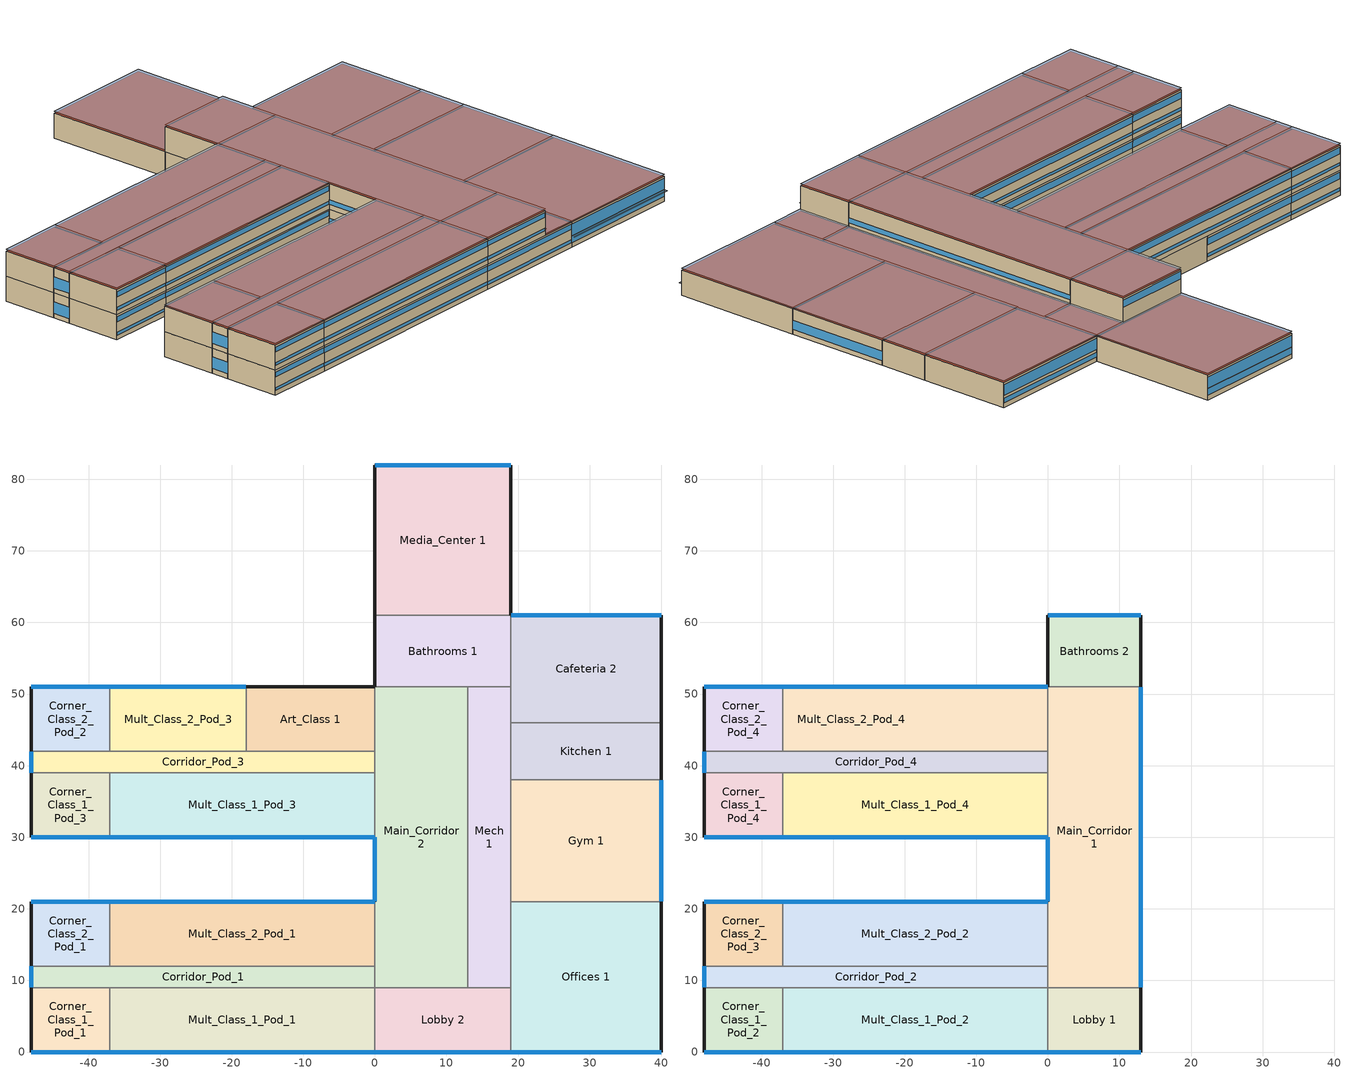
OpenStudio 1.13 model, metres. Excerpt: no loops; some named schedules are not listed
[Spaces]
Gym 1
 floor ground: 40,38 40,21 19,21 19,38 z0
 wall outside: 40,21 40,38 z0:4
 wall to Mech 1: 19,38 19,21 z0:4
 wall to Offices 1: 19,21 40,21 z0:4
 wall to Kitchen 1: 40,38 19,38 z0:4
 window (AEDG-K12 View Glazing EastWest): 40,21.03 40,37.97 z0.76:2.24
 roof outside: 40,21 40,38 19,38 19,21 z4
Corridor_Pod_1
 floor ground: 0,12 0,9 -48.01,9 -48.01,12 z0
 wall outside: -48.01,12 -48.01,9 z0:4
 wall to Main_Corridor 2: 0,9 0,12 z0:4
 wall to Corner_Class_2_Pod_1: -37.01,12 -48.01,12 z0:4
 wall to Corner_Class_1_Pod_1: -48.01,9 -37.01,9 z0:4
 wall to Mult_Class_2_Pod_1: 0,12 -37.01,12 z0:4
 wall to Mult_Class_1_Pod_1: -37.01,9 0,9 z0:4
 window (AEDG-K12 View Glazing EastWest): -48.01,11.97 -48.01,9.03 z0.76:2.59
Corner_Class_2_Pod_2
 floor ground: -37.01,51 -37.01,42 -48.01,42 -48.01,51 z0
 wall outside: -37.01,51 -48.01,51 -48.01,42 z0:4
 wall to Mult_Class_2_Pod_3: -37.01,42 -37.01,51 z0:4
 wall to Corridor_Pod_3: -48.01,42 -37.01,42 z0:4
 window (AEDG-K12 View Glazing North): -37.03,51 -47.98,51 z0.76:1.21
 window (AEDG-K12 Daylight Glazing North): -37.03,51 -47.98,51 z2.66:3.7
Lobby 2
 floor ground: 19,9 19,0 0,0 0,9 z0
 wall outside: 0,0 19,0 z0:4
 wall to Offices 1: 19,0 19,9 z0:4
 wall to Main_Corridor 2: 13,9 0,9 z0:4
 wall to Mech 1: 19,9 13,9 z0:4
 wall to Mult_Class_1_Pod_1: 0,9 0,0 z0:4
 window (AEDG-K12 View Glazing South): 0.03,0 18.97,0 z0.76:1.21
 window (AEDG-K12 Daylight Glazing South): 0.03,0 18.97,0 z2.93:3.7
 roof outside: 19,0 19,9 13,9 13,0 z4
Mech 1
 floor ground: 19,51 19,9 13,9 13,51 z0
 wall to Offices 1: 19,9 19,21 z0:4
 wall to Kitchen 1: 19,38 19,46 z0:4
 wall to Cafeteria 2: 19,46 19,51 z0:4
 wall to Main_Corridor 2: 13,51 13,9 z0:4
 wall to Bathrooms 1: 19,51 13,51 z0:4
 roof outside: 19,9 19,51 13,51 13,9 z4
Mult_Class_2_Pod_3
 floor ground: -18,51 -18,42 -37.01,42 -37.01,51 z0
 wall outside: -18,51 -37.01,51 z0:4
 wall to Art_Class 1: -18,42 -18,51 z0:4
 wall to Corridor_Pod_3: -37.01,42 -18,42 z0:4
 window (AEDG-K12 View Glazing North): -18.03,51 -36.98,51 z0.76:1.21
 window (AEDG-K12 Daylight Glazing North): -18.03,51 -36.98,51 z2.66:3.7
Offices 1
 floor ground: 40,21 40,0 19,0 19,21 z0
 wall outside: 19,0 40,0 40,21 z0:4
 window (AEDG-K12 View Glazing South): 19.03,0 39.97,0 z0.76:1.81
 window (AEDG-K12 Daylight Glazing South): 19.03,0 39.97,0 z1.91:3.7
 roof outside: 40,0 40,21 19,21 19,0 z4
Corner_Class_1_Pod_3
 floor ground: -37.01,39 -37.01,30 -48.01,30 -48.01,39 z0
 wall outside: -48.01,39 -48.01,30 -37.01,30 z0:4
 wall to Mult_Class_1_Pod_3: -37.01,30 -37.01,39 z0:4
 wall to Corridor_Pod_3: -37.01,39 -48.01,39 z0:4
 window (AEDG-K12 View Glazing South): -47.98,30 -37.03,30 z0.76:1.21
 window (AEDG-K12 Daylight Glazing South): -47.98,30 -37.03,30 z2.93:3.7
Art_Class 1
 floor ground: 0,51 0,42 -18,42 -18,51 z0
 wall outside: 0,51 -18,51 z0:4
 wall to Main_Corridor 2: 0,42 0,51 z0:4
 wall to Corridor_Pod_3: -18,42 0,42 z0:4
Kitchen 1
 floor ground: 40,46 40,38 19,38 19,46 z0
 wall outside: 40,38 40,46 z0:4
 wall to Cafeteria 2: 40,46 19,46 z0:4
 roof outside: 40,38 40,46 19,46 19,38 z4
Corner_Class_1_Pod_1
 floor ground: -37.01,9 -37.01,0 -48.01,0 -48.01,9 z0
 wall outside: -48.01,9 -48.01,0 -37.01,0 z0:4
 wall to Mult_Class_1_Pod_1: -37.01,0 -37.01,9 z0:4
 window (AEDG-K12 View Glazing South): -47.98,0 -37.03,0 z0.76:1.21
 window (AEDG-K12 Daylight Glazing South): -47.98,0 -37.03,0 z2.93:3.7
Main_Corridor 2
 floor ground: 13,51 13,9 0,9 0,51 z0
 wall outside: 0,30 0,21 z0:4
 wall to Mult_Class_2_Pod_1: 0,21 0,12 z0:4
 wall to Mult_Class_1_Pod_3: 0,39 0,30 z0:4
 wall to Bathrooms 1: 13,51 0,51 z0:4
 wall to Corridor_Pod_3: 0,42 0,39 z0:4
 window (AEDG-K12 View Glazing EastWest): 0,29.97 0,21.03 z0.76:2.57
Corner_Class_2_Pod_1
 floor ground: -37.01,21 -37.01,12 -48.01,12 -48.01,21 z0
 wall outside: -37.01,21 -48.01,21 -48.01,12 z0:4
 wall to Mult_Class_2_Pod_1: -37.01,12 -37.01,21 z0:4
 window (AEDG-K12 View Glazing North): -37.03,21 -47.98,21 z0.76:1.21
 window (AEDG-K12 Daylight Glazing North): -37.03,21 -47.98,21 z2.66:3.7
Media_Center 1
 floor ground: 19,82 19,61 0,61 0,82 z0
 wall outside: 19,61 19,82 0,82 0,61 z0:4
 wall to Bathrooms 1: 0,61 19,61 z0:4
 window (AEDG-K12 View Glazing North): 18.97,82 0.03,82 z0.76:1.81
 window (AEDG-K12 Daylight Glazing North): 18.97,82 0.03,82 z1.89:3.7
 roof outside: 19,61 19,82 0,82 0,61 z4
Bathrooms 1
 floor ground: 19,61 19,51 0,51 0,61 z0
 wall outside: 0,61 0,51 z0:4
 wall to Cafeteria 2: 19,51 19,61 z0:4
 roof outside: 19,51 19,61 13,61 13,51 z4
Corridor_Pod_3
 floor ground: 0,42 0,39 -48.01,39 -48.01,42 z0
 wall outside: -48.01,42 -48.01,39 z0:4
 wall to Mult_Class_1_Pod_3: -37.01,39 0,39 z0:4
 window (AEDG-K12 View Glazing EastWest): -48.01,41.97 -48.01,39.03 z0.76:2.59
Mult_Class_1_Pod_3
 floor ground: 0,39 0,30 -37.01,30 -37.01,39 z0
 wall outside: -37.01,30 0,30 z0:4
 window (AEDG-K12 View Glazing South): -36.98,30 -0.03,30 z0.76:1.21
 window (AEDG-K12 Daylight Glazing South): -36.98,30 -0.03,30 z2.93:3.7
Mult_Class_1_Pod_1
 floor ground: 0,9 0,0 -37.01,0 -37.01,9 z0
 wall outside: -37.01,0 0,0 z0:4
 window (AEDG-K12 View Glazing South): -36.98,0 -0.03,0 z0.76:1.21
 window (AEDG-K12 Daylight Glazing South): -36.98,0 -0.03,0 z2.93:3.7
Mult_Class_2_Pod_1
 floor ground: 0,21 0,12 -37.01,12 -37.01,21 z0
 wall outside: 0,21 -37.01,21 z0:4
 window (AEDG-K12 View Glazing North): -0.03,21 -36.98,21 z0.76:1.21
 window (AEDG-K12 Daylight Glazing North): -0.03,21 -36.98,21 z2.66:3.7
Cafeteria 2
 floor ground: 40,61 40,46 19,46 19,61 z0
 wall outside: 40,46 40,61 19,61 z0:4
 window (AEDG-K12 View Glazing North): 39.97,61 19.03,61 z0.76:1.51
 window (AEDG-K12 Daylight Glazing North): 39.97,61 19.03,61 z1.97:3.7
 roof outside: 40,46 40,61 19,61 19,46 z4
Mult_Class_2_Pod_4
 floor to Art_Class 1: 0,51 0,42 -18,42 -18,51 z4
 floor to Mult_Class_2_Pod_3: -18,51 -18,42 -37.01,42 -37.01,51 z4
 wall outside: 0,51 -37.01,51 z4:8
 wall to Corridor_Pod_4: -37.01,42 0,42 z4:8
 wall to Main_Corridor 1: 0,42 0,51 z4:8
 wall to Corner_Class_2_Pod_4: -37.01,51 -37.01,42 z4:8
 window (AEDG-K12 View Glazing North): -0.03,51 -36.98,51 z4.76:5.21
 window (AEDG-K12 Daylight Glazing North): -0.03,51 -36.98,51 z6.66:7.7
 roof outside: 0,42 0,51 -37.01,51 -37.01,42 z8
Bathrooms 2
 floor to Bathrooms 1: 13,61 13,51 0,51 0,61 z4
 wall outside: 13,51 13,61 0,61 0,51 z4:8
 wall to Main_Corridor 1: 0,51 13,51 z4:8
 window (AEDG-K12 Daylight Glazing North): 12.97,61 0.03,61 z6.54:7.7
 roof outside: 13,51 13,61 0,61 0,51 z8
Corridor_Pod_2
 floor to Corridor_Pod_1: 0,12 0,9 -48.01,9 -48.01,12 z4
 wall outside: -48.01,12 -48.01,9 z4:8
 wall to Mult_Class_1_Pod_2: -37.01,9 0,9 z4:8
 wall to Main_Corridor 1: 0,9 0,12 z4:8
 wall to Corner_Class_2_Pod_3: -37.01,12 -48.01,12 z4:8
 wall to Mult_Class_2_Pod_2: 0,12 -37.01,12 z4:8
 wall to Corner_Class_1_Pod_2: -48.01,9 -37.01,9 z4:8
 window (AEDG-K12 View Glazing EastWest): -48.01,11.97 -48.01,9.03 z4.76:6.59
 roof outside: 0,9 0,12 -48.01,12 -48.01,9 z8
Corner_Class_1_Pod_4
 floor to Corner_Class_1_Pod_3: -37.01,39 -37.01,30 -48.01,30 -48.01,39 z4
 wall outside: -48.01,39 -48.01,30 -37.01,30 z4:8
 wall to Corridor_Pod_4: -37.01,39 -48.01,39 z4:8
 wall to Mult_Class_1_Pod_4: -37.01,30 -37.01,39 z4:8
 window (AEDG-K12 View Glazing South): -47.98,30 -37.03,30 z4.76:5.21
 window (AEDG-K12 Daylight Glazing South): -47.98,30 -37.03,30 z6.93:7.7
 roof outside: -37.01,30 -37.01,39 -48.01,39 -48.01,30 z8
Corner_Class_2_Pod_4
 floor to Corner_Class_2_Pod_2: -37.01,51 -37.01,42 -48.01,42 -48.01,51 z4
 wall outside: -37.01,51 -48.01,51 -48.01,42 z4:8
 wall to Corridor_Pod_4: -48.01,42 -37.01,42 z4:8
 window (AEDG-K12 View Glazing North): -37.03,51 -47.98,51 z4.76:5.21
 window (AEDG-K12 Daylight Glazing North): -37.03,51 -47.98,51 z6.66:7.7
 roof outside: -37.01,42 -37.01,51 -48.01,51 -48.01,42 z8
Mult_Class_1_Pod_4
 floor to Mult_Class_1_Pod_3: 0,39 0,30 -37.01,30 -37.01,39 z4
 wall outside: -37.01,30 0,30 z4:8
 wall to Corridor_Pod_4: 0,39 -37.01,39 z4:8
 wall to Main_Corridor 1: 0,30 0,39 z4:8
 window (AEDG-K12 View Glazing South): -36.98,30 -0.03,30 z4.76:5.21
 window (AEDG-K12 Daylight Glazing South): -36.98,30 -0.03,30 z6.93:7.7
 roof outside: 0,30 0,39 -37.01,39 -37.01,30 z8
Mult_Class_1_Pod_2
 floor to Mult_Class_1_Pod_1: 0,9 0,0 -37.01,0 -37.01,9 z4
 wall outside: -37.01,0 0,0 z4:8
 wall to Corner_Class_1_Pod_2: -37.01,9 -37.01,0 z4:8
 wall to Lobby 1: 0,0 0,9 z4:8
 window (AEDG-K12 View Glazing South): -36.98,0 -0.03,0 z4.76:5.21
 window (AEDG-K12 Daylight Glazing South): -36.98,0 -0.03,0 z6.93:7.7
 roof outside: 0,0 0,9 -37.01,9 -37.01,0 z8
Lobby 1
 floor to Lobby 2: 13,9 13,0 0,0 0,9 z4
 wall outside: 0,0 13,0 13,9 z4:8
 wall to Main_Corridor 1: 13,9 7,9 0,9 z4:8
 window (AEDG-K12 View Glazing South): 0.03,0 12.97,0 z4.76:5.21
 window (AEDG-K12 Daylight Glazing South): 0.03,0 12.97,0 z6.93:7.7
 roof outside: 13,0 13,9 0,9 0,0 z8
Corner_Class_2_Pod_3
 floor to Corner_Class_2_Pod_1: -37.01,21 -37.01,12 -48.01,12 -48.01,21 z4
 wall outside: -37.01,21 -48.01,21 -48.01,12 z4:8
 wall to Mult_Class_2_Pod_2: -37.01,12 -37.01,21 z4:8
 window (AEDG-K12 View Glazing North): -37.03,21 -47.98,21 z4.76:5.21
 window (AEDG-K12 Daylight Glazing North): -37.03,21 -47.98,21 z6.66:7.7
 roof outside: -37.01,12 -37.01,21 -48.01,21 -48.01,12 z8
Corridor_Pod_4
 floor to Corridor_Pod_3: 0,42 0,39 -48.01,39 -48.01,42 z4
 wall outside: -48.01,42 -48.01,39 z4:8
 wall to Main_Corridor 1: 0,39 0,42 z4:8
 window (AEDG-K12 View Glazing EastWest): -48.01,41.97 -48.01,39.03 z4.76:6.59
 roof outside: 0,39 0,42 -48.01,42 -48.01,39 z8
Main_Corridor 1
 floor to Main_Corridor 2: 13,51 13,9 0,9 0,51 z4
 wall outside: 0,30 0,21 / 13,9 13,51 z4:8
 wall to Mult_Class_2_Pod_2: 0,21 0,12 z4:8
 window (AEDG-K12 View Glazing EastWest): 13,9.03 13,50.97 z4.76:5.51; 0,29.97 0,21.03 z4.76:5.52
 roof outside: 13,9 13,51 0,51 0,9 z8
Corner_Class_1_Pod_2
 floor to Corner_Class_1_Pod_1: -37.01,9 -37.01,0 -48.01,0 -48.01,9 z4
 wall outside: -48.01,9 -48.01,0 -37.01,0 z4:8
 window (AEDG-K12 View Glazing South): -47.98,0 -37.03,0 z4.76:5.21
 window (AEDG-K12 Daylight Glazing South): -47.98,0 -37.03,0 z6.93:7.7
 roof outside: -37.01,0 -37.01,9 -48.01,9 -48.01,0 z8
Mult_Class_2_Pod_2
 floor to Mult_Class_2_Pod_1: 0,21 0,12 -37.01,12 -37.01,21 z4
 wall outside: 0,21 -37.01,21 z4:8
 window (AEDG-K12 View Glazing North): -0.03,21 -36.98,21 z4.76:5.21
 window (AEDG-K12 Daylight Glazing North): -0.03,21 -36.98,21 z6.66:7.7
 roof outside: 0,12 0,21 -37.01,21 -37.01,12 z8
shading: -47.98,0 -47.98,-0.23 -37.03,-0.23 -37.03,0 z1.21; -36.98,30 -36.98,29.77 -0.03,29.77 -0.03,30 z5.21; -36.98,30 -36.98,29.77 -0.03,29.77 -0.03,30 z1.21; 0.03,0 0.03,-0.23 18.97,-0.23 18.97,0 z1.21; 19.03,0 19.03,-0.53 39.97,-0.53 39.97,0 z1.81; -47.98,30 -47.98,29.77 -37.03,29.77 -37.03,30 z1.21; -47.98,30 -47.98,29.77 -37.03,29.77 -37.03,30 z5.21; 0.03,0 0.03,-0.23 12.97,-0.23 12.97,0 z5.21; -36.98,0 -36.98,-0.23 -0.03,-0.23 -0.03,0 z5.21; -47.98,0 -47.98,-0.23 -37.03,-0.23 -37.03,0 z5.21; -36.98,0 -36.98,-0.23 -0.03,-0.23 -0.03,0 z1.21; 0,0 0,9 -37.01,9 -37.01,0 z8.3; -37.01,30 -37.01,39 -48.01,39 -48.01,30 z8.3; 13,9 13,51 0,51 0,9 z8.3; 0,9 0,12 -48.01,12 -48.01,9 z8.3; 13,0 13,9 0,9 0,0 z8.3; 0,30 0,39 -37.01,39 -37.01,30 z8.3; 40,0 40,21 19,21 19,0 z4.3; 13,51 13,61 0,61 0,51 z8.3; 19,0 19,9 13,9 13,0 z4.3; 40,38 40,46 19,46 19,38 z4.3; 40,21 40,38 19,38 19,21 z4.3; -37.01,42 -37.01,51 -48.01,51 -48.01,42 z8.3; 19,61 19,82 0,82 0,61 z4.3; -37.01,0 -37.01,9 -48.01,9 -48.01,0 z8.3; 19,9 19,51 13,51 13,9 z4.3; 0,39 0,42 -48.01,42 -48.01,39 z8.3; 0,42 0,51 -37.01,51 -37.01,42 z8.3; 40,46 40,61 19,61 19,46 z4.3; 19,51 19,61 13,61 13,51 z4.3; 0,12 0,21 -37.01,21 -37.01,12 z8.3; -37.01,12 -37.01,21 -48.01,21 -48.01,12 z8.3
[Site]
Chicago Ohare Intl Ap_IL_USA: Latitude {deg}=41.98; Longitude {deg}=-87.92; Time Zone {hr}=-6; Elevation {m}=201
[ClimateZones]
Climate Zone Institution Name 1=ASHRAE; Climate Zone Document Name 1=ANSI/ASHRAE Standard 169; Climate Zone Document Year 1=2006; Climate Zone Value 1=5A; Climate Zone Institution Name 2=CEC; Climate Zone Document Name 2=California Climate Zone Descriptions; Climate Zone Document Year 2=1995
[Building]
Primary School: North Axis {deg}=0; Space Type=Building Default Space Type; Default Construction Set=Default Construction Set 1; Default Schedule Set=Default Schedule Set 1; Standards Building Type=PrimarySchool
[Site:WaterMainsTemperature]
Calculation Method=Correlation; Annual Average Outdoor Air Temperature {C}=9.925; Maximum Difference In Monthly Average Outdoor Air Temperatures {deltaC}=28.7
[SizingPeriod:DesignDay] Barometric Pressure {Pa}=98934; Sky Clearness=0; Rain Indicator=0; Snow Indicator=0; Day of Month=21; Daylight Saving Time Indicator=0; Humidity Indicating Type=Wetbulb; Dry-Bulb Temperature Range Modifier Type=DefaultMultipliers
Name | Maximum Dry-Bulb Temperature {C} | Daily Dry-Bulb Temperature Range {deltaC} | Humidity Indicating Conditions at Maximum Dry-Bulb | Wind Speed {m/s} | Wind Direction {deg} | Month | Day Type | Solar Model Indicator | ASHRAE Taub | ASHRAE Taud
Chicago Ohare Intl Ap Ann Clg .4% Condns WB=>MDB | 31.2 | 10.5 | 25.5 | 5.2 | 230 | 7 | SummerDesignDay | ASHRAETau | 0.455 | 2.05
Chicago Ohare Intl Ap Ann Clg .4% Condns DB=>MWB | 33.3 | 10.5 | 23.7 | 5.2 | 230 | 7 | SummerDesignDay | ASHRAETau | 0.455 | 2.05
Chicago Ohare Intl Ap Ann Htg 99.6% Condns DB | -20 | 0 | -20 | 4.9 | 270 | 1 | WinterDesignDay | ASHRAEClearSky
[Construction]
Steel-Framed_R-13_Ext-wall: MAT-SHEATH, Wall Insulation [1], 1/2IN Gypsum 1 - adj
IEAD_R-15 ci_Roof: Roof Membrane, Roof Insulation, Metal Decking - adj
INT-FLOOR-TOPSIDE: Std MAT-CC05 4 MW CONCRETE, Std CP02 CARPET PAD
Standard_Int-Wall: GP01 1/2 GYPSUM - adj, GP01 1/2 GYPSUM - adj
INT-FLOOR-UNDERSIDE: Std CP02 CARPET PAD, Std MAT-CC05 4 MW CONCRETE
ASHRAE 90.1-1999_Table B-2_Unheated_Ext-slab: MAT-CC05 8 HW CONCRETE, CP02 CARPET PAD
InteriorFurnishings: Std Wood 6inch
AEDG-K12 View Glazing North: AEDG-K12 View Glazing North-mat
AEDG-K12 View Glazing South: AEDG-K12 View Glazing South-mat
AEDG-K12 View Glazing EastWest: AEDG-K12 View Glazing EastWest-mat
AEDG-K12 Daylight Glazing South: AEDG-K12 Daylight Glazing South-mat
AEDG-K12 Daylight Glazing North: AEDG-K12 Daylight Glazing North-mat
[Material] Thermal Absorptance=0.9
Name | Roughness | Thickness | Conductivity | Density | Specific Heat | Solar Absorptance | Visible Absorptance | Thickness {m} | Conductivity {W/m-K} | Density {kg/m3} | Specific Heat {J/kg-K}
Metal Decking - adj | MediumSmooth | 0.0015 | 45.006 | 7680 | 418.4 | 0.7 | 0.2
Roof Membrane | VeryRough | 0.0095 | 0.16 | 1121.29 | 1460 | 0.7 | 0.7
Wall Insulation [1] | MediumRough |  |  |  |  | 0.7 | 0.7 | 0.0373 | 0.045 | 265 | 836.8
1/2IN Gypsum 1 - adj | Smooth |  |  |  |  | 0.92 | 0.3 | 0.0127 | 0.16 | 784.9 | 830
Roof Insulation | MediumRough |  |  |  |  | 0.7 | 0.7 | 0.125 | 0.049 | 265 | 836.8
Std MAT-CC05 4 MW CONCRETE | Rough |  |  |  |  | 0.7 | 0.2 | 0.1 | 0.858 | 1968 | 836.8
GP01 1/2 GYPSUM - adj | Smooth |  |  |  |  | 0.7 | 0.3 | 0.0127 | 0.16 | 800 | 1090
MAT-CC05 8 HW CONCRETE | Rough |  |  |  |  | 0.7 | 0.7 | 0.2032 | 1.311 | 2240 | 836.8
Std Wood 6inch | MediumSmooth |  |  |  |  | 0.7 | 0.7 | 0.15 | 0.12 | 540 | 1210
[Material:NoMass] Thermal Absorptance=0.9; Solar Absorptance=0.7
Name | Roughness | Thermal Resistance | Visible Absorptance | Thermal Resistance {m2-K/W}
CP02 CARPET PAD | VeryRough | 0.2165 | 0.8
MAT-SHEATH | Rough | 0.3626 | 0.7
Std CP02 CARPET PAD | VeryRough |  | 0.8 | 0.21648
[DefaultConstructionSet]
Default Construction Set 1: Default Exterior Surface Constructions=Default Surface Constructions 1; Default Interior Surface Constructions=Default Surface Constructions 2; Default Ground Contact Surface Constructions=Default Surface Constructions 3; Default Exterior SubSurface Constructions=Default Sub Surface Constructions 1; Default Interior SubSurface Constructions=Default Sub Surface Constructions 2
[DefaultSurfaceConstructions]
Name | Wall Construction | Roof Ceiling Construction | Floor Construction
Default Surface Constructions 1 | Steel-Framed_R-13_Ext-wall | IEAD_R-15 ci_Roof
Default Surface Constructions 2 | Standard_Int-Wall | INT-FLOOR-UNDERSIDE | INT-FLOOR-TOPSIDE
Default Surface Constructions 3 |  |  | ASHRAE 90.1-1999_Table B-2_Unheated_Ext-slab
[DefaultSubSurfaceConstructions]
Default Sub Surface Constructions 1; Default Sub Surface Constructions 2
[WindowMaterial:SimpleGlazingSystem]
Name | U-Factor {W/m2-K} | Solar Heat Gain Coefficient | Visible Transmittance
AEDG-K12 View Glazing North-mat | 2.49844 | 0.62 | 0.3
AEDG-K12 View Glazing South-mat | 2.49844 | 0.75 | 0.3
AEDG-K12 View Glazing EastWest-mat | 2.49844 | 0.42 | 0.3
AEDG-K12 Daylight Glazing South-mat; AEDG-K12 Daylight Glazing North-mat | 5.50792 | 0.58 | 0.8
[WindowMaterial:Blind]
Window Material Blind 1: Slat Width {m}=0.025; Slat Separation {m}=0.01875; Front Side Slat Beam Solar Reflectance=0.5; Back Side Slat Beam Solar Reflectance=0.5; Front Side Slat Diffuse Solar Reflectance=0.5; Back Side Slat Diffuse Solar Reflectance=0.5; Slat Beam Visible Transmittance=0
[ThermostatSetpoint:DualSetpoint]
Name | Heating Setpoint Temperature Schedule | Cooling Setpoint Temperature Schedule
Thermostat Setpoint Dual Setpoint 4; Thermostat Setpoint Dual Setpoint 21; Thermostat Setpoint Dual Setpoint 5; Thermostat Setpoint Dual Setpoint 3; Thermostat Setpoint Dual Setpoint 15; Thermostat Setpoint Dual Setpoint 9; Thermostat Setpoint Dual Setpoint 18; Thermostat Setpoint Dual Setpoint 30; Thermostat Setpoint Dual Setpoint 8; Thermostat Setpoint Dual Setpoint 14; Thermostat Setpoint Dual Setpoint 32; Thermostat Setpoint Dual Setpoint 31; Thermostat Setpoint Dual Setpoint 6; Thermostat Setpoint Dual Setpoint 11; Thermostat Setpoint Dual Setpoint 28; Thermostat Setpoint Dual Setpoint 27; Thermostat Setpoint Dual Setpoint 20; Thermostat Setpoint Dual Setpoint 17; Thermostat Setpoint Dual Setpoint 19; Thermostat Setpoint Dual Setpoint 2; Thermostat Setpoint Dual Setpoint 1; Thermostat Setpoint Dual Setpoint 25; Thermostat Setpoint Dual Setpoint 13; Thermostat Setpoint Dual Setpoint 22; Thermostat Setpoint Dual Setpoint 16; Thermostat Setpoint Dual Setpoint 12; Thermostat Setpoint Dual Setpoint 26; Thermostat Setpoint Dual Setpoint 29; Thermostat Setpoint Dual Setpoint 24; Thermostat Setpoint Dual Setpoint 33; Thermostat Setpoint Dual Setpoint 23; Thermostat Setpoint Dual Setpoint 7 | primary HtgSetP_Sch | primary ClgSetP_Sch
Thermostat Setpoint Dual Setpoint 10 | primary Gym_HtgSetP_Sch | primary Gym_ClgSetP_Sch
[DesignSpecification:OutdoorAir] Outdoor Air Flow Rate {m3/s}=0
Name | Outdoor Air Flow per Person {m3/s-person} | Outdoor Air Flow per Floor Area {m3/s-m2}
Gym OA Design Spec | 0.00353961 | 0.0003048
Classroom OA Design Spec; Media_Center OA Design Spec | 0.00471947 | 0.0006096
Bathrooms OA Design Spec |  | 0.002032
Corridor OA Design Spec | 0 | 0.0003048
Lobby OA Design Spec; Mech OA Design Spec |  | 0.0003048
Offices OA Design Spec | 0.00235974 | 0.0003048
Art_Class OA Design Spec | 0.00471947 | 0.0009144
Kitchen OA Design Spec | 0 | 0.003556
Cafeteria OA Design Spec | 0.00306766 | 0.0009144
[DefaultScheduleSet]
Default Schedule Set 1: Number of People Schedule=primary Bldg_Occ_Sch; People Activity Level Schedule=primary Activity_Sch; Lighting Schedule=primary Bldg_Light_Sch; Electric Equipment Schedule=primary Bldg_Equip_Sch; Infiltration Schedule=primary Infil_Sch
[BuildingStory]
Name | Nominal Z Coordinate {m}
Building Story 1 | 0
Building Story 2 | 4
[ThermalZone] Use Ideal Air Loads=No
Name | Thermostat | Primary Daylighting Control | Fraction of Zone Controlled by Primary Daylighting Control | Multiplier
Thermal Zone: Mech | Thermostat Setpoint Dual Setpoint 4
Thermal Zone: Kitchen | Thermostat Setpoint Dual Setpoint 21
Thermal Zone: Lobby | Thermostat Setpoint Dual Setpoint 5 | Lobby 2 sensor | 0.444444
Thermal Zone: Corridor_Pod_2 | Thermostat Setpoint Dual Setpoint 3
Thermal Zone: Mult_Class_1_Pod_4 | Thermostat Setpoint Dual Setpoint 15 | Mult_Class_1_Pod_4 sensor | 0.444444
Thermal Zone: Mult_Class_2_Pod_4 | Thermostat Setpoint Dual Setpoint 9 | Mult_Class_2_Pod_4 sensor | 0.444444
Thermal Zone: Corner_Class_2_Pod_3 | Thermostat Setpoint Dual Setpoint 18 | Corner_Class_2_Pod_3 sensor | 0.444444 | 1
Thermal Zone: Mult_Class_2_Pod_1 | Thermostat Setpoint Dual Setpoint 30 | Mult_Class_2_Pod_1 sensor | 0.444444
Thermal Zone: Bathrooms 1 | Thermostat Setpoint Dual Setpoint 8 | Bathrooms 2 sensor | 0.4
Thermal Zone: Corner_Class_1_Pod_3 | Thermostat Setpoint Dual Setpoint 14 | Corner_Class_1_Pod_3 sensor | 0.444444
Thermal Zone: Cafeteria | Thermostat Setpoint Dual Setpoint 32 | Cafeteria 2 sensor | 0.266667
Thermal Zone: Corner_Class_1_Pod_2 | Thermostat Setpoint Dual Setpoint 31 | Corner_Class_1_Pod_2 sensor | 0.444444
Thermal Zone: Corner_Class_2_Pod_2 | Thermostat Setpoint Dual Setpoint 6 | Corner_Class_2_Pod_2 sensor | 0.444444
Thermal Zone: Offices | Thermostat Setpoint Dual Setpoint 11 | Offices 1 sensor | 0.190476
Thermal Zone: Mult_Class_1_Pod_3 | Thermostat Setpoint Dual Setpoint 28 | Mult_Class_1_Pod_3 sensor | 0.444444
Thermal Zone: Corridor_Pod_3 | Thermostat Setpoint Dual Setpoint 27
Thermal Zone: Main_Corridor 1 | Thermostat Setpoint Dual Setpoint 20
Thermal Zone: Lobby 1 | Thermostat Setpoint Dual Setpoint 17 | Lobby 1 sensor | 0.444444
Thermal Zone: Corridor_Pod_4 | Thermostat Setpoint Dual Setpoint 19
Thermal Zone: Mult_Class_2_Pod_3 | Thermostat Setpoint Dual Setpoint 2 | Mult_Class_2_Pod_3 sensor | 0.444444
Thermal Zone: Art_Class | Thermostat Setpoint Dual Setpoint 1
Thermal Zone: Media_Center | Thermostat Setpoint Dual Setpoint 25 | Media_Center 1 sensor | 0.190476
Thermal Zone: Corner_Class_2_Pod_4 | Thermostat Setpoint Dual Setpoint 13 | Corner_Class_2_Pod_4 sensor | 0.444444
Thermal Zone: Corner_Class_1_Pod_1 | Thermostat Setpoint Dual Setpoint 22 | Corner_Class_1_Pod_1 sensor | 0.444444
Thermal Zone: Mult_Class_1_Pod_2 | Thermostat Setpoint Dual Setpoint 16 | Mult_Class_1_Pod_2 sensor | 0.444444
Thermal Zone: Corner_Class_1_Pod_4 | Thermostat Setpoint Dual Setpoint 12 | Corner_Class_1_Pod_4 sensor | 0.444444
Thermal Zone: Bathrooms | Thermostat Setpoint Dual Setpoint 26
Thermal Zone: Mult_Class_1_Pod_1 | Thermostat Setpoint Dual Setpoint 29 | Mult_Class_1_Pod_1 sensor | 0.444444
Thermal Zone: Corner_Class_2_Pod_1 | Thermostat Setpoint Dual Setpoint 24 | Corner_Class_2_Pod_1 sensor | 0.444444
Thermal Zone: Mult_Class_2_Pod_2 | Thermostat Setpoint Dual Setpoint 33 | Mult_Class_2_Pod_2 sensor | 0.444444
Thermal Zone: Gym | Thermostat Setpoint Dual Setpoint 10
Thermal Zone: Main_Corridor | Thermostat Setpoint Dual Setpoint 23
Thermal Zone: Corridor_Pod_1 | Thermostat Setpoint Dual Setpoint 7
[Space] Part of Total Floor Area=Yes
Name | Space Type | Building Story | Thermal Zone
Gym 1 | Gym | Building Story 1 | Thermal Zone: Gym
Mult_Class_2_Pod_4 | Classroom | Building Story 2 | Thermal Zone: Mult_Class_2_Pod_4
Bathrooms 2 | Bathrooms | Building Story 2 | Thermal Zone: Bathrooms 1
Corridor_Pod_1 | Corridor | Building Story 1 | Thermal Zone: Corridor_Pod_1
Corner_Class_2_Pod_2 | Classroom | Building Story 1 | Thermal Zone: Corner_Class_2_Pod_2
Lobby 2 | Lobby | Building Story 1 | Thermal Zone: Lobby
Mech 1 | Mech | Building Story 1 | Thermal Zone: Mech
Corridor_Pod_2 | Corridor | Building Story 2 | Thermal Zone: Corridor_Pod_2
Mult_Class_2_Pod_3 | Classroom | Building Story 1 | Thermal Zone: Mult_Class_2_Pod_3
Offices 1 | Offices | Building Story 1 | Thermal Zone: Offices
Corner_Class_1_Pod_4 | Classroom | Building Story 2 | Thermal Zone: Corner_Class_1_Pod_4
Corner_Class_2_Pod_4 | Classroom | Building Story 2 | Thermal Zone: Corner_Class_2_Pod_4
Corner_Class_1_Pod_3 | Classroom | Building Story 1 | Thermal Zone: Corner_Class_1_Pod_3
Mult_Class_1_Pod_4 | Classroom | Building Story 2 | Thermal Zone: Mult_Class_1_Pod_4
Mult_Class_1_Pod_2 | Classroom | Building Story 2 | Thermal Zone: Mult_Class_1_Pod_2
Lobby 1 | Lobby | Building Story 2 | Thermal Zone: Lobby 1
Art_Class 1 | Art_Class | Building Story 1 | Thermal Zone: Art_Class
Corner_Class_2_Pod_3 | Classroom | Building Story 2 | Thermal Zone: Corner_Class_2_Pod_3
Corridor_Pod_4 | Corridor | Building Story 2 | Thermal Zone: Corridor_Pod_4
Main_Corridor 1 | Corridor | Building Story 2 | Thermal Zone: Main_Corridor 1
Kitchen 1 | Kitchen | Building Story 1 | Thermal Zone: Kitchen
Corner_Class_1_Pod_1 | Classroom | Building Story 1 | Thermal Zone: Corner_Class_1_Pod_1
Main_Corridor 2 | Corridor | Building Story 1 | Thermal Zone: Main_Corridor
Corner_Class_2_Pod_1 | Classroom | Building Story 1 | Thermal Zone: Corner_Class_2_Pod_1
Media_Center 1 | Media_Center | Building Story 1 | Thermal Zone: Media_Center
Bathrooms 1 | Bathrooms | Building Story 1 | Thermal Zone: Bathrooms
Corridor_Pod_3 | Corridor | Building Story 1 | Thermal Zone: Corridor_Pod_3
Mult_Class_1_Pod_3 | Classroom | Building Story 1 | Thermal Zone: Mult_Class_1_Pod_3
Mult_Class_1_Pod_1 | Classroom | Building Story 1 | Thermal Zone: Mult_Class_1_Pod_1
Mult_Class_2_Pod_1 | Classroom | Building Story 1 | Thermal Zone: Mult_Class_2_Pod_1
Corner_Class_1_Pod_2 | Classroom | Building Story 2 | Thermal Zone: Corner_Class_1_Pod_2
Cafeteria 2 | Cafeteria | Building Story 1 | Thermal Zone: Cafeteria
Mult_Class_2_Pod_2 | Classroom | Building Story 2 | Thermal Zone: Mult_Class_2_Pod_2
[SpaceType]
Name | Design Specification Outdoor Air Object | Standards Building Type | Standards Space Type
Gym | Gym OA Design Spec | PrimarySchool | Gym
Classroom | Classroom OA Design Spec | PrimarySchool | Classroom
Bathrooms | Bathrooms OA Design Spec | PrimarySchool | Restroom
Corridor | Corridor OA Design Spec | PrimarySchool | Corridor
Lobby | Lobby OA Design Spec | PrimarySchool | Lobby
Mech | Mech OA Design Spec | PrimarySchool | Mechanical
Offices | Offices OA Design Spec | PrimarySchool | Office
Art_Class | Art_Class OA Design Spec | PrimarySchool | Artroom
Kitchen | Kitchen OA Design Spec | PrimarySchool | Kitchen
Media_Center | Media_Center OA Design Spec | PrimarySchool | Library
Cafeteria | Cafeteria OA Design Spec | PrimarySchool | Cafeteria
Building Default Space Type
[InternalMass]
Name | Internal Mass Definition | Space or SpaceType
Gym Internal Mass | Gym Internal Mass Definition | Gym
Classroom Internal Mass | Classroom Internal Mass Definition | Classroom
Bathrooms Internal Mass | Bathrooms Internal Mass Definition | Bathrooms
Corridor Internal Mass | Corridor Internal Mass Definition | Corridor
Lobby Internal Mass | Lobby Internal Mass Definition | Lobby
Mech Internal Mass | Mech Internal Mass Definition | Mech
Offices Internal Mass | Offices Internal Mass Definition | Offices
Art_Class Internal Mass | Art_Class Internal Mass Definition | Art_Class
Kitchen Internal Mass | Kitchen Internal Mass Definition | Kitchen
Media_Center Internal Mass | Media_Center Internal Mass Definition | Media_Center
Cafeteria Internal Mass | Cafeteria Internal Mass Definition | Cafeteria
[People] Activity Level Schedule=primary Activity_Sch; Work Efficiency Schedule=Work_Eff_Sch; Clothing Insulation Schedule=Clothing_Sch; Air Velocity Schedule=Air_Velo_Sch
Name | People Definition | Space or SpaceType | Number of People Schedule
Gym People | Gym People Definition | Gym | primary Gym_Occ_Sch
Classroom People | Classroom People Definition | Classroom | primary Bldg_Occ_Sch
Offices People | Offices People Definition | Offices | primary Off_Occ_Sch
Art_Class People | Art_Class People Definition | Art_Class | primary Bldg_Occ_Sch
Media_Center People | Media_Center People Definition | Media_Center | primary Lib_Occ_Sch
Cafeteria People | Cafeteria People Definition | Cafeteria | primary Cafe_Occ_Sch
[Lights] Fraction Replaceable=1
Name | Lights Definition | Space or SpaceType | Schedule | Multiplier
Gym_Lights | AEDG K12 - Gym lights | Gym | primary Bldg_Light_Sch - Controls Reduction | 1
Classroom_Lights | AEDG K12 - Classroom lights | Classroom | primary Bldg_Light_Sch - Controls Reduction | 1
Bathrooms_Lights | AEDG K12 - Restroom lights | Bathrooms | primary Bldg_Light_Sch - Controls Reduction | 1
Corridor_Lights | AEDG K12 - Corridor lights | Corridor | primary Bldg_Light_Sch - Controls Reduction | 1
Lobby_Lights | AEDG K12 - Lobby lights | Lobby | primary Bldg_Light_Sch - Controls Reduction | 1
Mech_Lights | AEDG K12 - Mechanical lights | Mech | primary Bldg_Light_Sch - Controls Reduction | 1
Offices_Lights | AEDG K12 - Office lights | Offices | primary Bldg_Light_Sch - Controls Reduction | 1
Art_Class_Lights | Art_Class_Lights Definition | Art_Class | primary Bldg_Light_Sch - Controls Reduction
Kitchen_Lights | AEDG K12 - Kitchen lights | Kitchen | primary Bldg_Light_Sch - Controls Reduction | 1
Media_Center_Lights | AEDG K12 - Library lights | Media_Center | primary Bldg_Light_Sch - Controls Reduction | 1
Cafeteria_Lights | AEDG K12 - Cafeteria lights | Cafeteria | primary Bldg_Equip_Sch - Controls Reduction 1 | 1
[InternalMass:Definition] Construction=InteriorFurnishings; Design Level Calculation Method=SurfaceArea/Area
Name | Surface Area per Space Floor Area
Gym Internal Mass Definition; Classroom Internal Mass Definition; Corridor Internal Mass Definition; Lobby Internal Mass Definition; Mech Internal Mass Definition; Offices Internal Mass Definition; Art_Class Internal Mass Definition; Kitchen Internal Mass Definition; Media_Center Internal Mass Definition; Cafeteria Internal Mass Definition | 2
Bathrooms Internal Mass Definition | 2.92308
[People:Definition] Number of People Calculation Method=People/Area; Fraction Radiant=0.3; Carbon Dioxide Generation Rate {m3/s-W}=3.82e-08; Enable ASHRAE 55 Comfort Warnings=No; Mean Radiant Temperature Calculation Type=ZoneAveraged; Thermal Comfort Model Type 1=FANGER
Name | People per Space Floor Area {person/m2}
Gym People Definition; Cafeteria People Definition | 1.07639
Classroom People Definition | 0.376737
Offices People Definition | 0.0538196
Art_Class People Definition | 0.215278
Media_Center People Definition | 0.269098
[Lights:Definition] Design Level Calculation Method=Watts/Area; Fraction Radiant=0.37; Fraction Visible=0.2; Return Air Fraction=0; Return Air Fraction Calculated from Plenum Temperature=No
Name | Watts per Space Floor Area {W/m2}
AEDG K12 - Gym lights | 8.07293
AEDG K12 - Classroom lights; AEDG K12 - Kitchen lights; AEDG K12 - Library lights | 4.84376
AEDG K12 - Restroom lights; AEDG K12 - Lobby lights; AEDG K12 - Office lights; AEDG K12 - Cafeteria lights | 5.38196
AEDG K12 - Corridor lights; AEDG K12 - Mechanical lights | 4.30556
Art_Class_Lights Definition | 15.0695
[ElectricEquipment]
Name | Electric Equipment Definition | Space or SpaceType | Schedule | Multiplier
Classroom_Equip | AEDG K12 - Classroom equipment | Classroom | primary Bldg_Equip_Sch - Controls Reduction | 1
Elevator Load Instance | 14610W elevator with motor efficency of 0.91 | Mech 1 | secondary Elevator_Sch | 1
Offices_PlugMisc_Equip | AEDG K12 - Office equipment | Offices | primary Bldg_Equip_Sch - Controls Reduction | 1
Electric Equipment 1 | Art_Class_LowEnergy_Kiln_Equip Definition | Art_Class 1 | Art Kiln Firing Schedule
Media_Center_PlugMisc_Equip | AEDG K12 - Library equipment | Media_Center | primary Bldg_Equip_Sch - Controls Reduction | 1
Cafeteria_PlugMisc_Equip | AEDG K12 - Cafeteria equipment | Cafeteria | primary Bldg_Equip_Sch - Controls Reduction | 1
Electric Equipment 2 | AEDG K12 - Gym equipment | Gym | primary Bldg_Equip_Sch - Controls Reduction | 1
Electric Equipment 3 | AEDG K12 - Corridor equipment | Corridor | primary Bldg_Equip_Sch - Controls Reduction | 1
Electric Equipment 4 | AEDG K12 - Lobby equipment | Lobby | primary Bldg_Equip_Sch - Controls Reduction | 1
Electric Equipment 5 | AEDG K12 - Mechanical equipment | Mech | primary Bldg_Equip_Sch - Controls Reduction | 1
Electric Equipment 6 | AEDG K12 - Restroom equipment | Bathrooms | primary Bldg_Equip_Sch - Controls Reduction | 1
Electric Equipment 7 | Electric Equipment Definition 1 | Kitchen 1 | AEDG K-12 Primary Kitchen Electric Equipment Schedule
[ElectricEquipment:Definition]
Name | Design Level Calculation Method | Watts per Space Floor Area {W/m2} | Fraction Latent | Fraction Radiant | Fraction Lost | Design Level {W}
AEDG K12 - Classroom equipment; AEDG K12 - Library equipment | Watts/Area | 5.81251 | 0 | 0.5 | 0
14610W elevator with motor efficency of 0.91 | EquipmentLevel |  |  |  |  | 16055
AEDG K12 - Office equipment | Watts/Area | 6.45835 | 0 | 0.5 | 0
Art_Class_LowEnergy_Kiln_Equip Definition | EquipmentLevel |  | 0 | 0.5 | 0 | 660
AEDG K12 - Cafeteria equipment | Watts/Area | 11.625 | 0 | 0.5 | 0
AEDG K12 - Gym equipment; AEDG K12 - Corridor equipment | Watts/Area | 1.29167
AEDG K12 - Lobby equipment; AEDG K12 - Mechanical equipment; AEDG K12 - Restroom equipment | Watts/Area | 2.58334
Electric Equipment Definition 1 | EquipmentLevel |  |  |  |  | 25681.5
[GasEquipment:Definition]
Gas Equipment Definition 1: Design Level Calculation Method=EquipmentLevel; Design Level {W}=28112.5
[ShadingControl]
Shading Control 1: Shading Type=InteriorBlind; Shading Device Material=Window Material Blind 1
[Daylighting:Control] Position Z-Coordinate {m}=0.9144; Illuminance Setpoint {lux}=430.556
Name | Space | Position X-Coordinate {m} | Position Y-Coordinate {m} | Phi Rotation Around Z-Axis {deg}
Cafeteria 2 sensor | Cafeteria 2 | 10.5 | 11 | 0
Corner_Class_1_Pod_1 sensor | Corner_Class_1_Pod_1 | 5.5 | 4 | 180
Corner_Class_2_Pod_1 sensor | Corner_Class_2_Pod_1 | 5.5 | 5 | 0
Mult_Class_2_Pod_3 sensor | Mult_Class_2_Pod_3 | 9.503 | 5 | 0
Mult_Class_1_Pod_4 sensor | Mult_Class_1_Pod_4 | 18.503 | 4 | 180
Mult_Class_1_Pod_3 sensor | Mult_Class_1_Pod_3 | 18.503 | 4 | 180
Lobby 2 sensor | Lobby 2 | 9.5 | 4 | 180
Offices 1 sensor | Offices 1 | 10.5 | 4 | 180
Mult_Class_2_Pod_2 sensor | Mult_Class_2_Pod_2 | 18.503 | 5 | 0
Corner_Class_1_Pod_3 sensor | Corner_Class_1_Pod_3 | 5.5 | 4 | 180
Mult_Class_2_Pod_1 sensor | Mult_Class_2_Pod_1 | 18.503 | 5 | 0
Media_Center 1 sensor | Media_Center 1 | 9.5 | 17 | 0
Bathrooms 2 sensor | Bathrooms 2 | 6.5 | 6 | 0
Corner_Class_1_Pod_4 sensor | Corner_Class_1_Pod_4 | 5.5 | 4 | 180
Lobby 1 sensor | Lobby 1 | 6.5 | 4 | 180
Mult_Class_2_Pod_4 sensor | Mult_Class_2_Pod_4 | 18.503 | 5 | 0
Mult_Class_1_Pod_2 sensor | Mult_Class_1_Pod_2 | 18.503 | 4 | 180
Corner_Class_2_Pod_3 sensor | Corner_Class_2_Pod_3 | 5.5 | 5 | 0
Corner_Class_2_Pod_2 sensor | Corner_Class_2_Pod_2 | 5.5 | 5 | 0
Corner_Class_1_Pod_2 sensor | Corner_Class_1_Pod_2 | 5.5 | 4 | 180
Corner_Class_2_Pod_4 sensor | Corner_Class_2_Pod_4 | 5.5 | 5 | 0
Mult_Class_1_Pod_1 sensor | Mult_Class_1_Pod_1 | 18.503 | 4 | 180
[DaylightingDevice:Shelf]
Name | Window | Inside Shelf
Daylighting Device Shelf 1 | Sub Surface 5 | Interior Partition Surface 1
Daylighting Device Shelf 2 | Sub Surface 12 | Interior Partition Surface 2
Daylighting Device Shelf 3 | Sub Surface 14 | Interior Partition Surface 3
Daylighting Device Shelf 4 | Sub Surface 16 | Interior Partition Surface 4
Daylighting Device Shelf 5 | Sub Surface 18 | Interior Partition Surface 5
Daylighting Device Shelf 6 | Sub Surface 22 | Interior Partition Surface 6
Daylighting Device Shelf 7 | Sub Surface 32 | Interior Partition Surface 7
Daylighting Device Shelf 8 | Sub Surface 35 | Interior Partition Surface 8
Daylighting Device Shelf 9 | Sub Surface 39 | Interior Partition Surface 9
Daylighting Device Shelf 10 | Sub Surface 47 | Interior Partition Surface 10
Daylighting Device Shelf 11 | Sub Surface 51 | Interior Partition Surface 11
[GasEquipment]
Gas Equipment 1: Gas Equipment Definition=Gas Equipment Definition 1; Space or SpaceType=Kitchen 1; Schedule=AEDG K-12 Primary Kitchen Gas Equipment Schedule
[SpaceInfiltration:DesignFlowRate] Design Flow Rate Calculation Method=Flow/ExteriorArea; Flow per Exterior Surface Area {m3/s-m2}=0.0001905
Name | Space or SpaceType
Gym  - envelope infiltration | Gym
Media_Center  - envelope infiltration | Media_Center
Corridor  - envelope infiltration | Corridor
Lobby  - envelope infiltration | Lobby
Mech  - envelope infiltration | Mech
Offices  - envelope infiltration | Offices
Art_Class  - envelope infiltration | Art_Class
Kitchen  - envelope infiltration | Kitchen
Bathrooms  - envelope infiltration | Bathrooms
Cafeteria  - envelope infiltration | Cafeteria
Classroom  - envelope infiltration | Classroom
[Exterior:Lights:Definition]
Name | Design Level {W}
Exterior Lights - Facade Definition | 1000
Exterior Lights - Parking Definition | 6000
Exterior Lights - Walkway Definition | 1600
[Exterior:Lights] Control Option=AstronomicalClock
Name | Exterior Lights Definition | Schedule
1000.0 w Exterior Light | Exterior Lights - Facade Definition | Exterior Lights - Facade
6000.0 w Exterior Light | Exterior Lights - Parking Definition | Exterior Lights - Parking
1600.0 w Exterior Light | Exterior Lights - Walkway Definition | Exterior Lights - Walkway
[Schedule:Ruleset]
Name | Default Day Schedule | Summer Design Day Schedule | Winter Design Day Schedule
primary Bldg_Occ_Sch | primary Bldg_Occ_Sch Default Schedule | primary Bldg_Occ_Sch Summer Design Day | primary Bldg_Occ_Sch Winter Design Day
primary Activity_Sch | primary Activity_Sch Default Schedule | primary Activity_Sch Summer Design Day | primary Activity_Sch Winter Design Day
primary Bldg_Light_Sch | primary Bldg_Light_Sch Default Schedule | primary Bldg_Light_Sch Summer Design Day | primary Bldg_Light_Sch Winter Design Day
primary Bldg_Equip_Sch | primary Bldg_Equip_Sch Default Schedule | primary Bldg_Equip_Sch Summer Design Day | primary Bldg_Equip_Sch Winter Design Day
primary Infil_Sch | primary Infil_Sch Default Schedule | primary Infil_Sch Summer Design Day | primary Infil_Sch Winter Design Day
primary HtgSetP_Sch | primary HtgSetP_Sch Default Schedule | primary HtgSetP_Sch Summer Design Day | primary HtgSetP_Sch Winter Design Day
primary ClgSetP_Sch | primary ClgSetP_Sch Default Schedule | primary ClgSetP_Sch Summer Design Day | primary ClgSetP_Sch Winter Design Day
primary Gym_HtgSetP_Sch | primary Gym_HtgSetP_Sch Default Schedule | primary Gym_HtgSetP_Sch Summer Design Day | primary Gym_HtgSetP_Sch Winter Design Day
primary Gym_ClgSetP_Sch | primary Gym_ClgSetP_Sch Default Schedule | primary Gym_ClgSetP_Sch Summer Design Day | primary Gym_ClgSetP_Sch Winter Design Day
primary Gym_Occ_Sch | primary Gym_Occ_Sch Default Schedule | primary Gym_Occ_Sch Summer Design Day | primary Gym_Occ_Sch Winter Design Day
secondary Elevator_Sch | secondary Elevator_Sch Default Schedule | secondary Elevator_Sch Summer Design Day | secondary Elevator_Sch Winter Design Day
primary Off_Occ_Sch | primary Off_Occ_Sch Default Schedule | primary Off_Occ_Sch Summer Design Day | primary Off_Occ_Sch Winter Design Day
Art Kiln Firing Schedule | Schedule Day 1
primary Lib_Occ_Sch | primary Lib_Occ_Sch Default Schedule | primary Lib_Occ_Sch Summer Design Day | primary Lib_Occ_Sch Winter Design Day
primary Cafe_Occ_Sch | primary Cafe_Occ_Sch Default Schedule | primary Cafe_Occ_Sch Summer Design Day | primary Cafe_Occ_Sch Winter Design Day
primary Bldg_Equip_Sch - Controls Reduction | primary Bldg_Equip_Sch Default Schedule 1 | primary Bldg_Equip_Sch Summer Design Day 1 | primary Bldg_Equip_Sch Winter Design Day 1
primary Bldg_Light_Sch - Controls Reduction | primary Bldg_Light_Sch Default Schedule 1 | primary Bldg_Light_Sch Summer Design Day 1 | primary Bldg_Light_Sch Winter Design Day 1
primary Bldg_Equip_Sch - Controls Reduction 1 | primary Bldg_Equip_Sch Default Schedule 2 | primary Bldg_Equip_Sch Summer Design Day 2 | primary Bldg_Equip_Sch Winter Design Day 2
AEDG K-12 Primary Kitchen Electric Equipment Schedule | AEDG K-12 Primary Kitchen Electric Equipment Schedule Weekday | AEDG K-12 Primary Kitchen Electric Equipment Schedule Summer Design Day | AEDG K-12 Primary Kitchen Electric Equipment Schedule Winter Design Day
AEDG K-12 Primary Kitchen Gas Equipment Schedule | AEDG K-12 Primary Kitchen Gas Equipment Schedule Weekday | AEDG K-12 Primary Kitchen Gas Equipment Schedule Summer Design Day | AEDG K-12 Primary Kitchen Gas Equipment Schedule Winter Design Day
Exterior Lights - Facade | Exterior Lights - Facade Schedule Week Day | Exterior Lights - Facade Summer Design Day | Exterior Lights - Facade Winter Design Day
Exterior Lights - Parking | Exterior Lights - Parking Schedule Week Day | Exterior Lights - Parking Summer Design Day | Exterior Lights - Parking Winter Design Day
Exterior Lights - Walkway | Exterior Lights - Walkway Schedule Week Day | Exterior Lights - Walkway Summer Design Day | Exterior Lights - Walkway Winter Design Day
[Schedule:Day]
primary Bldg_Occ_Sch Default Schedule; primary Bldg_Occ_Sch Winter Design Day; primary Bldg_Light_Sch Winter Design Day; primary Bldg_Equip_Sch Winter Design Day; primary Infil_Sch Default Schedule; secondary Elevator_Sch Default Schedule; secondary Elevator_Sch Winter Design Day; Schedule Day 1; AEDG K-12 Primary Kitchen Electric Equipment Schedule Winter Design Day; AEDG K-12 Primary Kitchen Gas Equipment Schedule Winter Design Day: 24, 0, 0
primary Bldg_Occ_Sch Summer Design Day; primary Bldg_Light_Sch Summer Design Day; primary Infil_Sch Summer Design Day; primary Infil_Sch Winter Design Day; secondary Elevator_Sch Summer Design Day: 24, 0, 1
primary Activity_Sch Default Schedule; primary Activity_Sch Summer Design Day; primary Activity_Sch Winter Design Day: 24, 0, 120
primary Bldg_Light_Sch Default Schedule: 24, 0, 0.2
primary Bldg_Equip_Sch Default Schedule: 24, 0, 0.4
primary Bldg_Equip_Sch Summer Design Day: 8, 0, 0.4, 15, 0, 0.6, 24, 0, 0.4
primary HtgSetP_Sch Default Schedule; primary HtgSetP_Sch Summer Design Day: 24, 0, 15.6
primary HtgSetP_Sch Winter Design Day: 24, 0, 21.7
AEDG K-12 Primary Kitchen Electric Equipment Schedule Weekday; AEDG K-12 Primary Kitchen Electric Equipment Schedule Summer Design Day: 5, 0, 0.29, 6, 0, 0.35, 7, 0, 0.45, 8, 0, 0.85, 9, 0, 0.78, 10, 0, 0.55, 11, 0, 0.7, 12, 0, 0.89, 13, 0, 1, 14, 0, 0.45, 15, 0, 0.36, 24, 0, 0.29
AEDG K-12 Primary Kitchen Gas Equipment Schedule Weekday; AEDG K-12 Primary Kitchen Gas Equipment Schedule Summer Design Day: 6, 0, 0.04, 8, 0, 1, 9, 0, 0.32, 10, 0, 0.06, 13, 0, 1, 24, 0, 0.04
Exterior Lights - Facade Schedule Week Day; Exterior Lights - Facade Winter Design Day; Exterior Lights - Facade Summer Design Day: 6, 0, 0, 24, 0, 1
Exterior Lights - Parking Schedule Week Day; Exterior Lights - Parking Winter Design Day; Exterior Lights - Parking Summer Design Day; Exterior Lights - Walkway Schedule Week Day; Exterior Lights - Walkway Winter Design Day; Exterior Lights - Walkway Summer Design Day: 6, 0, 0.25, 24, 0, 1
[Schedule:Rule]
Name | Schedule Ruleset | Rule Order | Day Schedule | Apply Sunday | Apply Monday | Apply Tuesday | Apply Wednesday | Apply Thursday | Apply Friday | Apply Saturday | Date Specification Type | Start Month | Start Day | End Month | End Day
primary Bldg_Occ_Sch Rule 2 | primary Bldg_Occ_Sch | 0 | primary Bldg_Occ_Sch Rule 2 Day Schedule | No | Yes | Yes | Yes | Yes | Yes | No | DateRange | 9 | 1 | 12 | 31
primary Bldg_Occ_Sch Rule 9 | primary Bldg_Occ_Sch | 1 | primary Bldg_Occ_Sch Rule 3 Day Schedule | Yes | No | No | No | No | No | Yes | DateRange | 7 | 1 | 9 | 1
primary Bldg_Occ_Sch Rule 4 | primary Bldg_Occ_Sch | 2 | primary Bldg_Occ_Sch Rule 4 Day Schedule | No | Yes | Yes | Yes | Yes | Yes | No | DateRange | 7 | 1 | 9 | 1
primary Bldg_Occ_Sch Rule 5 | primary Bldg_Occ_Sch | 3 | primary Bldg_Occ_Sch Rule 5 Day Schedule | Yes | No | No | No | No | No | Yes | DateRange | 1 | 1 | 6 | 30
primary Bldg_Occ_Sch Rule 6 | primary Bldg_Occ_Sch | 4 | primary Bldg_Occ_Sch Rule 6 Day Schedule | No | Yes | Yes | Yes | Yes | Yes | No | DateRange | 1 | 1 | 6 | 30
primary Bldg_Light_Sch Rule 2 | primary Bldg_Light_Sch | 0 | primary Bldg_Light_Sch Rule 2 Day Schedule | No | Yes | Yes | Yes | Yes | Yes | No | DateRange | 9 | 1 | 12 | 31
primary Bldg_Light_Sch Rule 3 | primary Bldg_Light_Sch | 1 | primary Bldg_Light_Sch Rule 3 Day Schedule | Yes | No | No | No | No | No | Yes | DateRange | 7 | 1 | 9 | 1
primary Bldg_Light_Sch Rule 11 | primary Bldg_Light_Sch | 2 | primary Bldg_Light_Sch Rule 4 Day Schedule | No | Yes | Yes | Yes | Yes | Yes | No | DateRange | 7 | 1 | 9 | 1
primary Bldg_Light_Sch Rule 5 | primary Bldg_Light_Sch | 3 | primary Bldg_Light_Sch Rule 5 Day Schedule | Yes | No | No | No | No | No | Yes | DateRange | 1 | 1 | 6 | 30
primary Bldg_Light_Sch Rule 6 | primary Bldg_Light_Sch | 4 | primary Bldg_Light_Sch Rule 6 Day Schedule | No | Yes | Yes | Yes | Yes | Yes | No | DateRange | 1 | 1 | 6 | 30
primary Bldg_Equip_Sch Rule 2 | primary Bldg_Equip_Sch | 0 | primary Bldg_Equip_Sch Rule 2 Day Schedule | No | Yes | Yes | Yes | Yes | Yes | No | DateRange | 9 | 1 | 12 | 31
primary Bldg_Equip_Sch Rule 9 | primary Bldg_Equip_Sch | 1 | primary Bldg_Equip_Sch Rule 3 Day Schedule | Yes | No | No | No | No | No | Yes | DateRange | 7 | 1 | 9 | 1
primary Bldg_Equip_Sch Rule 4 | primary Bldg_Equip_Sch | 2 | primary Bldg_Equip_Sch Rule 4 Day Schedule | No | Yes | Yes | Yes | Yes | Yes | No | DateRange | 7 | 1 | 9 | 1
primary Bldg_Equip_Sch Rule 5 | primary Bldg_Equip_Sch | 3 | primary Bldg_Equip_Sch Rule 5 Day Schedule | Yes | No | No | No | No | No | Yes | DateRange | 1 | 1 | 6 | 30
primary Bldg_Equip_Sch Rule 6 | primary Bldg_Equip_Sch | 4 | primary Bldg_Equip_Sch Rule 6 Day Schedule | No | Yes | Yes | Yes | Yes | Yes | No | DateRange | 1 | 1 | 6 | 30
primary Infil_Sch Rule 7 | primary Infil_Sch | 0 | primary Infil_Sch Rule 2 Day Schedule | No | Yes | Yes | Yes | Yes | Yes | No | DateRange | 9 | 1 | 12 | 31
primary Infil_Sch Rule 8 | primary Infil_Sch | 1 | primary Infil_Sch Rule 3 Day Schedule | Yes | No | No | No | No | No | Yes | DateRange | 7 | 1 | 9 | 1
primary Infil_Sch Rule 4 | primary Infil_Sch | 2 | primary Infil_Sch Rule 4 Day Schedule | No | Yes | Yes | Yes | Yes | Yes | No | DateRange | 7 | 1 | 9 | 1
primary Infil_Sch Rule 5 | primary Infil_Sch | 3 | primary Infil_Sch Rule 5 Day Schedule | Yes | No | No | No | No | No | Yes | DateRange | 1 | 1 | 6 | 30
primary Infil_Sch Rule 6 | primary Infil_Sch | 4 | primary Infil_Sch Rule 6 Day Schedule | No | Yes | Yes | Yes | Yes | Yes | No | DateRange | 1 | 1 | 6 | 30
primary HtgSetP_Sch Rule 7 | primary HtgSetP_Sch | 0 | primary HtgSetP_Sch Rule 2 Day Schedule | No | Yes | Yes | Yes | Yes | Yes | No | DateRange | 9 | 1 | 12 | 31
primary HtgSetP_Sch Rule 8 | primary HtgSetP_Sch | 1 | primary HtgSetP_Sch Rule 3 Day Schedule | Yes | No | No | No | No | No | Yes | DateRange | 7 | 1 | 9 | 1
primary HtgSetP_Sch Rule 4 | primary HtgSetP_Sch | 2 | primary HtgSetP_Sch Rule 4 Day Schedule | No | Yes | Yes | Yes | Yes | Yes | No | DateRange | 7 | 1 | 9 | 1
secondary Elevator_Sch Rule 2 | secondary Elevator_Sch | 0 | secondary Elevator_Sch Rule 2 Day Schedule | No | Yes | Yes | Yes | Yes | Yes | No | DateRange | 9 | 1 | 12 | 31
secondary Elevator_Sch Rule 7 | secondary Elevator_Sch | 1 | secondary Elevator_Sch Rule 3 Day Schedule | Yes | Yes | Yes | Yes | Yes | Yes | Yes | DateRange | 7 | 1 | 9 | 1
secondary Elevator_Sch Rule 4 | secondary Elevator_Sch | 2 | secondary Elevator_Sch Rule 4 Day Schedule | Yes | No | No | No | No | No | Yes | DateRange | 1 | 1 | 6 | 30
secondary Elevator_Sch Rule 5 | secondary Elevator_Sch | 3 | secondary Elevator_Sch Rule 5 Day Schedule | No | Yes | Yes | Yes | Yes | Yes | No | DateRange | 1 | 1 | 6 | 30
Schedule Rule 2 | Art Kiln Firing Schedule | 0 | Schedule Day 4 |  |  |  |  |  |  | Yes
Schedule Rule 1 | Art Kiln Firing Schedule | 1 | Schedule Day 2 | No | No |  |  |  | Yes |  | DateRange | 9 | 1 | 5 | 31
AEDG K-12 Primary Kitchen Electric Equipment Schedule Weekend Rule | AEDG K-12 Primary Kitchen Electric Equipment Schedule | 1 | AEDG K-12 Primary Kitchen Electric Equipment Schedule Weekend | Yes |  |  |  |  |  | Yes | DateRange | 1 | 1 | 12 | 31
AEDG K-12 Primary Kitchen Electric Equipment Schedule Summer Weekday Rule | AEDG K-12 Primary Kitchen Electric Equipment Schedule | 0 | AEDG K-12 Primary Kitchen Electric Equipment Schedule Summer Weekday |  | Yes | Yes | Yes | Yes | Yes |  | DateRange | 7 | 1 | 8 | 31
AEDG K-12 Primary Kitchen Gas Equipment Schedule Weekend Rule | AEDG K-12 Primary Kitchen Gas Equipment Schedule | 1 | AEDG K-12 Primary Kitchen Gas Equipment Schedule Weekend | Yes |  |  |  |  |  | Yes | DateRange | 1 | 1 | 12 | 31
AEDG K-12 Primary Kitchen Gas Equipment Schedule Summer Weekday Rule | AEDG K-12 Primary Kitchen Gas Equipment Schedule | 0 | AEDG K-12 Primary Kitchen Gas Equipment Schedule Summer Weekday |  | Yes | Yes | Yes | Yes | Yes |  | DateRange | 7 | 1 | 8 | 31
[Schedule:Compact]
Work_Eff_Sch: Through: 12/31, For: AllDays, Until: 24:00, 0
Clothing_Sch: Through: 04/30, For: AllDays, Until: 24:00, 1.1, Through: 09/30, For: AllDays, Until: 24:00, 0.6, Through: 12/31, For: AllDays, Until: 24:00, 1.1
Air_Velo_Sch: Through: 12/31, For: AllDays, Until: 24:00, 0.2
